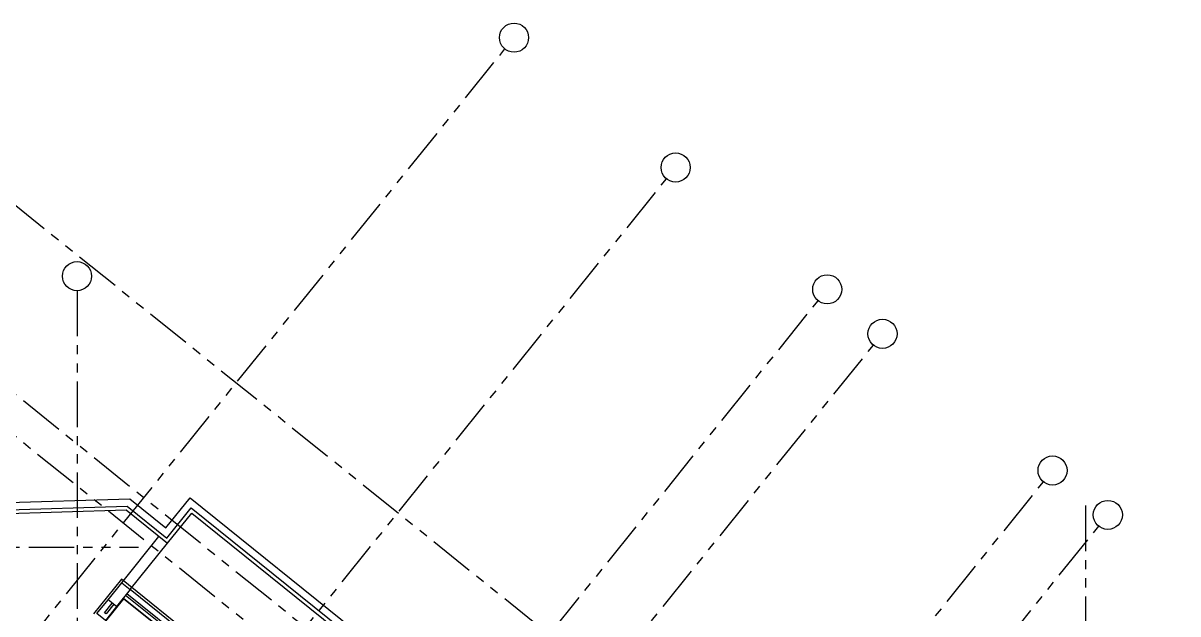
# Model space of a CAD drawing. Extents: x 453.8 to 514, y -2.6 to 70.8.
# Drawn here: x 475.16 to 506.91, y 54.56 to 70.81 of the extents above; entities that cross this region are included whole.
import ezdxf

# ---------------------------------------------------------------- set-up
doc = ezdxf.new("R2010")
doc.units = 0
doc.header["$MEASUREMENT"] = 0
doc.linetypes.add('AXIS_100$0$A-AXIS$0$PHANTOM', pattern=[2.5, 1.25, -0.25, 0.25, -0.25, 0.25, -0.25])
for name, color, linetype in [('A-BALUST', 1, 'CONTINUOUS'), ('A-PLASTER', 8, 'CONTINUOUS'), ('A-PROJECTION', 9, 'CONTINUOUS'), ('a-revetement', 1, 'CONTINUOUS'), ('A-WALL', 4, 'CONTINUOUS'), ('AXIS_100$0$A-AXIS-100', 10, 'AXIS_100$0$A-AXIS$0$PHANTOM'), ('N-PLOT', 5, 'CONTINUOUS'), ('S-9-10TH$0$A-STR 9-10TH', 2, 'CONTINUOUS')]:
    doc.layers.add(name, color=color, linetype=linetype)

msp = doc.modelspace()

# ---------------------------------------------------------------- linework, layer by layer
at = {"layer": 'A-BALUST'}
for p, q in [((463.96599, 57.10465), (478.02598, 57.52311)), ((478.02598, 57.52311), (479.1165, 56.64611)), ((479.1165, 56.64611), (479.78392, 57.47603)), ((479.78392, 57.47603), (489.60271, 49.57975)), ((464.06599, 57.00758), (477.99206, 57.42206)), ((477.99206, 57.42206), (479.13175, 56.50552)), ((479.13175, 56.50552), (479.79918, 57.33544)), ((479.79918, 57.33544), (489.46212, 49.56449))]:
    msp.add_line(p, q, dxfattribs=at)
at = {"layer": 'A-PLASTER'}
msp.add_lwpolyline([(479.81708, 53.45203), (477.9214, 54.97654), (477.39297, 54.31946)], dxfattribs=at)
at = {"layer": 'A-PROJECTION'}
for p, q in [((463.74599, 57.29819), (478.0938, 57.72522)), ((478.0938, 57.72522), (479.08598, 56.9273)), ((479.08598, 56.9273), (479.7534, 57.75723)), ((479.7534, 57.75723), (489.93845, 49.5664)), ((477.87334, 55.41942), (478.89797, 56.69352)), ((478.10712, 55.23141), (479.13175, 56.50552))]:
    msp.add_line(p, q, dxfattribs=at)
at = {"layer": 'a-revetement'}
for p, q in [((477.86266, 55.51784), (477.09296, 54.56074)), ((480.05835, 53.75205), (477.86266, 55.51784))]:
    msp.add_line(p, q, dxfattribs=at)
at = {"layer": 'A-WALL'}
for points in [[(477.7311, 54.76385), (477.42515, 54.38341), (477.19137, 54.57142), (477.49732, 54.95186)], [(477.91911, 54.99763), (479.77193, 53.50759), (479.95994, 53.74137), (478.10712, 55.23141)], [(477.98178, 55.07556), (479.71771, 53.67952), (479.74904, 53.71849), (478.01311, 55.11452)], [(477.65318, 54.82652), (477.44123, 54.56297), (477.40227, 54.5943), (477.61421, 54.85785)]]:
    msp.add_lwpolyline(points, dxfattribs=at)
at = {"layer": 'AXIS_100$0$A-AXIS-100'}
for p, q in [((466.95794, 43.42837), (488.40934, 70.10253)), ((506.9119, 40.09041), (471.1226, 68.87222)), ((471.39977, 39.85624), (492.85117, 66.5304)), ((503.41784, 37.70317), (468.58451, 65.71618)), ((503.80967, 36.23312), (468.02037, 65.01493)), ((476.64381, 63.4533), (476.64381, 41.71458)), ((475.56886, 36.50345), (497.02026, 63.17761)), ((477.08843, 35.2814), (498.53983, 61.95557)), ((481.76405, 31.52127), (503.21545, 58.19543)), ((504.37381, 57.54215), (504.37381, -1.8346)), ((483.28362, 30.29922), (504.73502, 56.97339)), ((460.31544, 56.4), (478.33402, 56.4))]:
    msp.add_line(p, q, dxfattribs=at)
at = {"layer": 'AXIS_100$0$A-AXIS-100', "linetype": 'Continuous'}
for centre in [(488.66001, 70.41424), (493.10185, 66.84211), (476.64381, 63.8533), (497.27094, 63.48932), (498.79051, 62.26727), (503.46613, 58.50714), (504.9857, 57.28509)]:
    msp.add_circle(centre, 0.4, dxfattribs=at)
at = {"layer": 'N-PLOT'}
msp.add_line((479.7534, 57.75723), (504.69002, 37.70317), dxfattribs=at)
at = {"layer": 'S-9-10TH$0$A-STR 9-10TH'}
msp.add_lwpolyline([(477.49732, 54.95186), (477.87334, 55.41942), (478.10712, 55.23141), (477.7311, 54.76385)], close=True, dxfattribs=at)

doc.saveas('drawing.dxf')
